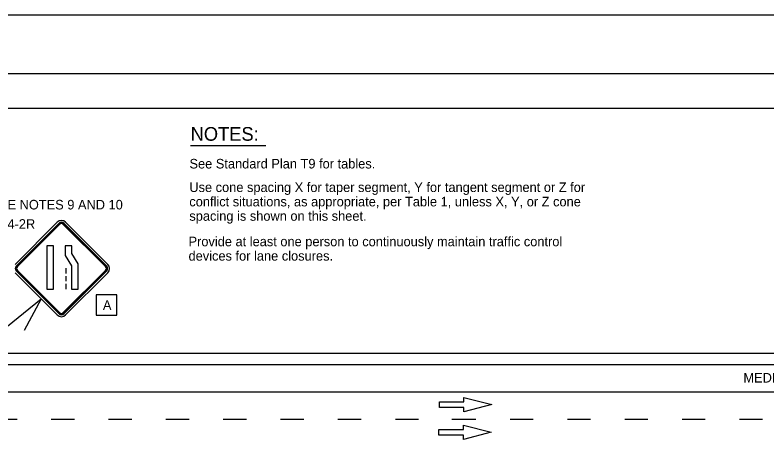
# Model space of a CAD drawing. Extents: x -893 to 867, y -474 to 712.
# Drawn here: x -138 to 411, y 401 to 712 of the extents above; entities that cross this region are included whole.
import ezdxf

# ---------------------------------------------------------------- set-up
doc = ezdxf.new("R2010")
doc.units = 0
for name, color, linetype in [('10 Sheet Format', 7, 'Continuous'), ('56 Stage 3 Anno', 7, 'Continuous'), ('57 Undefined', 7, 'Continuous'), ('60 Nongeo Data', 7, 'Continuous')]:
    doc.layers.add(name, color=color, linetype=linetype)

msp = doc.modelspace()

# ---------------------------------------------------------------- linework, layer by layer
at = {"layer": '10 Sheet Format'}
for p, q in [((836.54, 668.95), (-863.46, 668.95)), ((-813.45, 643.96), (811.55, 643.96))]:
    msp.add_line(p, q, dxfattribs=at)
for points in [[(-893.45, -474.04), (866.55, -474.04), (866.55, 711.96), (-893.45, 711.96)], [(-863.46, -431.05), (836.54, -431.05), (836.54, 668.95), (-863.46, 668.95)]]:
    msp.add_lwpolyline(points, close=True, dxfattribs=at)
at = {"layer": '56 Stage 3 Anno'}
for p, q in [((-148.88, 480.3), (-119.37, 504.64)), ((-119.37, 504.64), (-131.73, 481.39)), ((-108.92, 464.46), (-221.98, 464.46)), ((431.05, 464.46), (-108.92, 464.46))]:
    msp.add_line(p, q, dxfattribs=at)
at = {"layer": '57 Undefined'}
msp.add_line((-10.11, 616.72), (44.98, 616.72), dxfattribs=at)
msp.add_lwpolyline([(-79.07, 507.51), (-79.07, 492.51), (-64.07, 492.51), (-64.07, 507.51)], close=True, dxfattribs=at)
at = {"layer": '60 Nongeo Data'}
for p, q in [((-110.31, 543.15), (-115.18, 543.15)), ((-115.18, 543.15), (-115.18, 511.57)), ((-110.31, 511.57), (-110.31, 543.15)), ((-96.87, 543.15), (-101.74, 543.15)), ((-101.74, 543.15), (-101.74, 536.25)), ((-96.87, 537.63), (-96.87, 543.15)), ((-101.74, 536.25), (-97.04, 528.64)), ((-92.17, 530.03), (-96.87, 537.63)), ((-97.04, 528.64), (-97.04, 511.57)), ((-92.17, 511.57), (-92.17, 530.03)), ((-101.15, 526.84), (-101.15, 522.99)), ((-101.15, 521.18), (-101.15, 517.39)), ((-115.18, 511.57), (-110.31, 511.57)), ((-101.15, 515.53), (-101.15, 511.57)), ((-97.04, 511.57), (-92.17, 511.57)), ((-219.4, 456.54), (775.87, 456.54)), ((-219.4, 436.54), (-112.28, 436.54)), ((-116.48, 436.54), (775.87, 436.54)), ((171.85, 427.18), (171.85, 429.31)), ((171.85, 429.31), (189.78, 429.31)), ((189.78, 429.31), (189.78, 432.4)), ((189.78, 432.4), (210.1, 427.18)), ((171.85, 425.06), (171.85, 427.18)), ((189.78, 425.06), (171.85, 425.06)), ((210.1, 427.18), (189.78, 421.96)), ((189.78, 421.96), (189.78, 425.06)), ((-153.81, 416.54), (-136.89, 416.54)), ((-111.9, 416.54), (-94.97, 416.54)), ((-69.98, 416.54), (-53.05, 416.54)), ((-28.06, 416.54), (-11.14, 416.54)), ((13.86, 416.54), (30.78, 416.54)), ((55.78, 416.54), (72.7, 416.54)), ((97.7, 416.54), (114.62, 416.54)), ((139.62, 416.54), (156.54, 416.54)), ((180.9, 416.54), (198.46, 416.54)), ((189.42, 409.14), (189.42, 412.23)), ((189.42, 412.23), (209.74, 407.01)), ((223.46, 416.54), (240.38, 416.54)), ((265.38, 416.54), (282.3, 416.54)), ((307.3, 416.54), (324.22, 416.54)), ((349.22, 416.54), (366.14, 416.54)), ((391.14, 416.54), (408.06, 416.54)), ((171.48, 407.01), (171.48, 409.14)), ((171.48, 409.14), (189.42, 409.14)), ((171.48, 404.89), (171.48, 407.01)), ((209.74, 407.01), (189.41, 401.79)), ((189.41, 404.89), (171.48, 404.89)), ((189.41, 401.79), (189.41, 404.89))]:
    msp.add_line(p, q, dxfattribs=at)
for points in [[(-107.48, 560.63), (-138.37, 529.74)], [(-70.49, 529.74), (-101.38, 560.63)], [(-106.47, 559.61), (-137.35, 528.73)], [(-106.13, 559.27), (-137.01, 528.39)], [(-105.79, 558.93), (-136.67, 528.05)], [(-72.19, 528.05), (-103.07, 558.93)], [(-71.85, 528.39), (-102.73, 559.27)], [(-71.51, 528.73), (-102.39, 559.61)], [(-138.37, 523.64), (-107.48, 492.75)], [(-137.35, 524.65), (-106.47, 493.77)], [(-137.01, 524.99), (-106.13, 494.11)], [(-136.67, 525.33), (-105.79, 494.45)], [(-103.07, 494.45), (-72.19, 525.33)], [(-102.73, 494.11), (-71.85, 524.99)], [(-102.39, 493.77), (-71.51, 524.65)], [(-101.38, 492.75), (-70.49, 523.64)]]:
    msp.add_lwpolyline(points, dxfattribs=at)
for centre, radius, start, end in [((-104.43, 557.57), 4.32, 45, 135), ((-104.43, 557.57), 2.88, 45, 135), ((-104.43, 557.57), 2.4, 45, 135), ((-104.43, 557.57), 1.92, 45, 135), ((-135.31, 526.69), 2.88, 135, 224.9999), ((-135.31, 526.69), 2.4, 135, 224.9999), ((-135.31, 526.69), 1.92, 135, 224.9999), ((-73.55, 526.69), 1.92, 315, 45), ((-73.55, 526.69), 2.4, 315, 45), ((-73.55, 526.69), 2.88, 315, 45), ((-73.55, 526.69), 4.32, 315, 45), ((-104.43, 495.81), 4.32, 225, 315), ((-104.43, 495.81), 2.88, 225, 315), ((-104.43, 495.81), 2.4, 225, 315), ((-104.43, 495.81), 1.92, 225, 315)]:
    msp.add_arc(centre, radius, start, end, dxfattribs=at)

# ---------------------------------------------------------------- texts
at = {"layer": '57 Undefined'}
for s, height, p in [('NOTES:', 10, (-10.01, 620.06)), ('See Standard Plan T9 for tables.', 7, (-10.86, 599.81)), ('Use cone spacing X for taper segment, Y for tangent segment or Z for', 7, (-10.96, 582.6)), ('conflict situations, as appropriate, per Table 1, unless X, Y, or Z cone', 7, (-10.96, 572.1)), ('SEE NOTES 9 AND 10', 7, (-156.35, 569.86)), ('spacing is shown on this sheet.', 7, (-10.96, 561.6)), ('W4-2R', 7, (-152.76, 555.74)), ('Provide at least one person to continuously maintain traffic control', 7, (-11.54, 542.94)), ('devices for lane closures.', 7, (-11.54, 532.44)), ('A', 7, (-74.14, 496.43)), ('MEDIAN SHOULDER', 7, (394.07, 443.34))]:
    msp.add_text(s, height=height, dxfattribs=at).set_placement(p)

doc.saveas('drawing.dxf')
